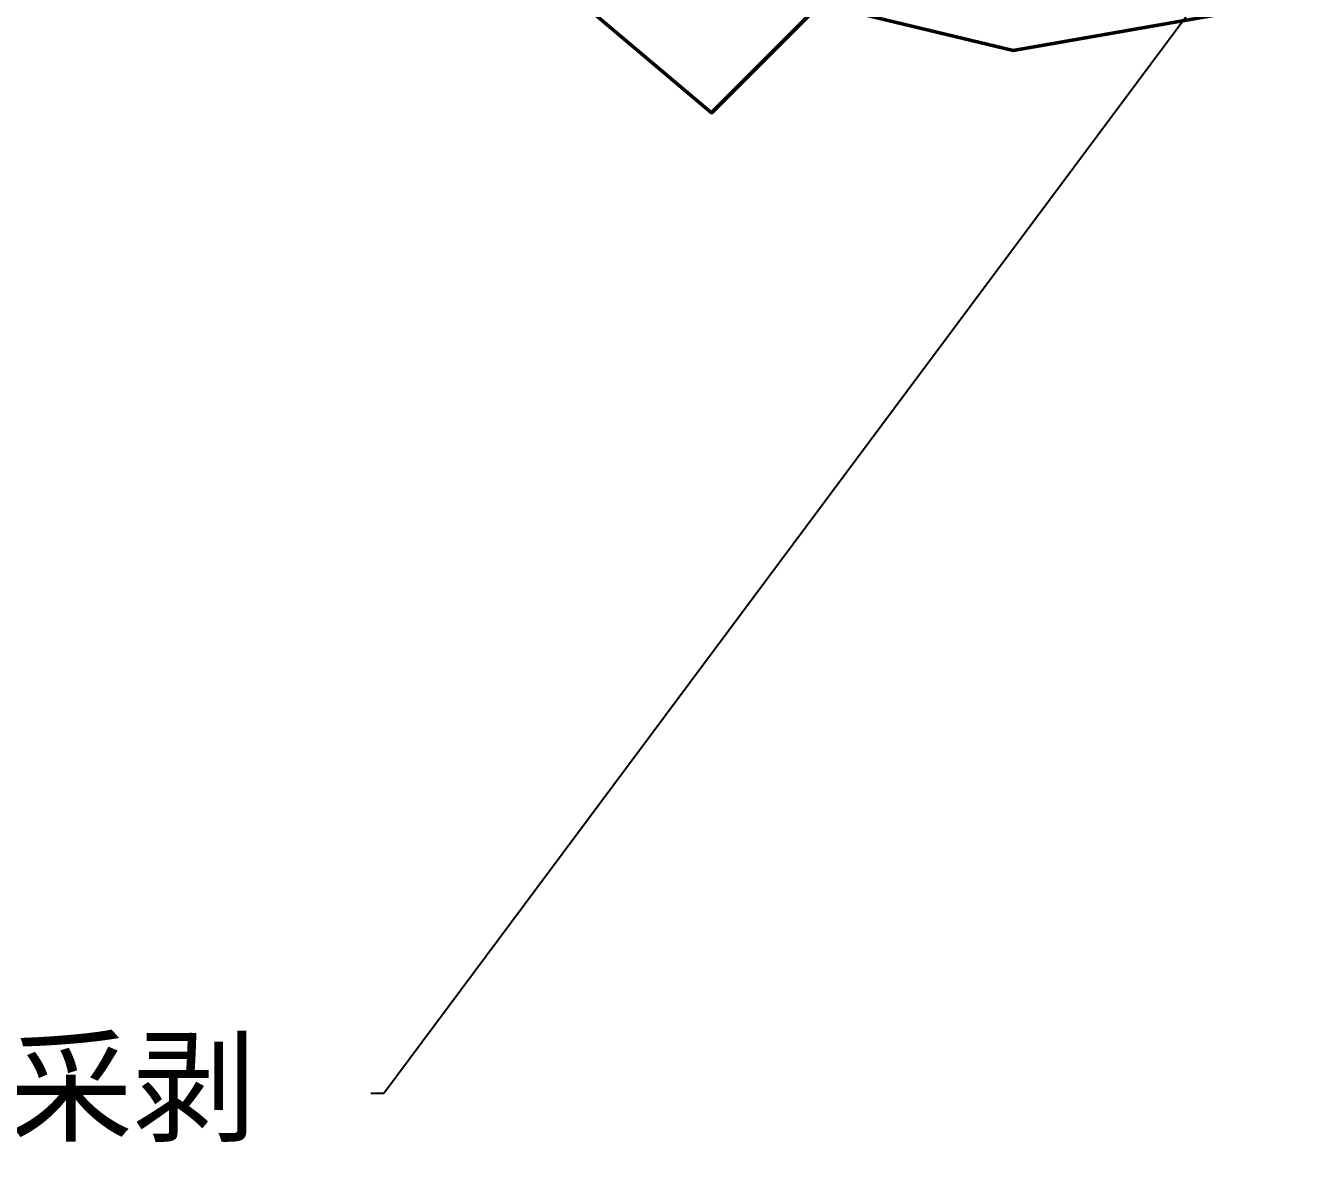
# Model space of a CAD drawing. Header units: inches. Extents: x 469796 to 469991, y 4349683 to 4349814.
# Drawn here: x 469861.61 to 469897.2, y 4349682.51 to 4349713.84 of the extents above; entities that cross this region are included whole.
import ezdxf
from ezdxf import colors
from ezdxf.entities.mleader import LeaderData, LeaderLine
from ezdxf.math import Vec2, Vec3

# ---------------------------------------------------------------- set-up
doc = ezdxf.new("R2010")
doc.units = ezdxf.units.IN
doc.header["$MEASUREMENT"] = 0
doc.styles.get("Standard").update_dxf_attribs({"font": 'arial.ttf'})

msp = doc.modelspace()

# ---------------------------------------------------------------- linework, layer by layer
at = {"color": 1, "linetype": 'Continuous', "lineweight": 50, "true_color": 0xff0000, "elevation": 3966.246}
msp.add_lwpolyline([(469896.539, 4349714.503), (469888.869, 4349713.163), (469883.538, 4349714.441), (469880.538, 4349711.441), (469874.939, 4349716.168)], dxfattribs=at)

# ---------------------------------------------------------------- leaders
ml = msp.add_multileader_mtext('Standard')
ml.set_content('{\\f宋体|b0|i0|c134|p2;缺工程区域，等待剥离样结果出来后再进行采剥}', color=256)
ml.set_leader_properties()
ml.build(insert=Vec2(0, 0))
ml.multileader.update_dxf_attribs({"dogleg_length": 0.36, "arrow_head_size": 0.18})
ctx = ml.context
ctx.base_point, ctx.char_height, ctx.arrow_head_size, ctx.landing_gap_size, ctx.plane_origin = Vec3(469796.274, 4349684.357), 2.5, 0.18, 0.09, Vec3(469897.204, 4349718.881)
notes = []
notes.append((ctx, [(0, (1, 1, 0), (469871.493, 4349684.357), (-1, 0), 0.36, [(0, [(469897.204, 4349718.881)], 256, [])])]))
ctx.mtext.insert, ctx.mtext.flow_direction = Vec3(469796.364, 4349685.795), 5
for ctx, leaders in notes:
    for number, flags, end, landing, length, lines in leaders:
        leader = LeaderData()
        leader.index, (leader.has_last_leader_line, leader.has_dogleg_vector, leader.attachment_direction) = number, flags
        leader.last_leader_point, leader.dogleg_vector, leader.dogleg_length = Vec3(end), Vec3(landing), length
        for number, points, colour, breaks in lines:
            line = LeaderLine()
            line.index, line.vertices, line.color, line.breaks = number, Vec3.list(points), colors.encode_raw_color(colour), breaks
            leader.lines.append(line)
        ctx.leaders.append(leader)

doc.saveas('drawing.dxf')
